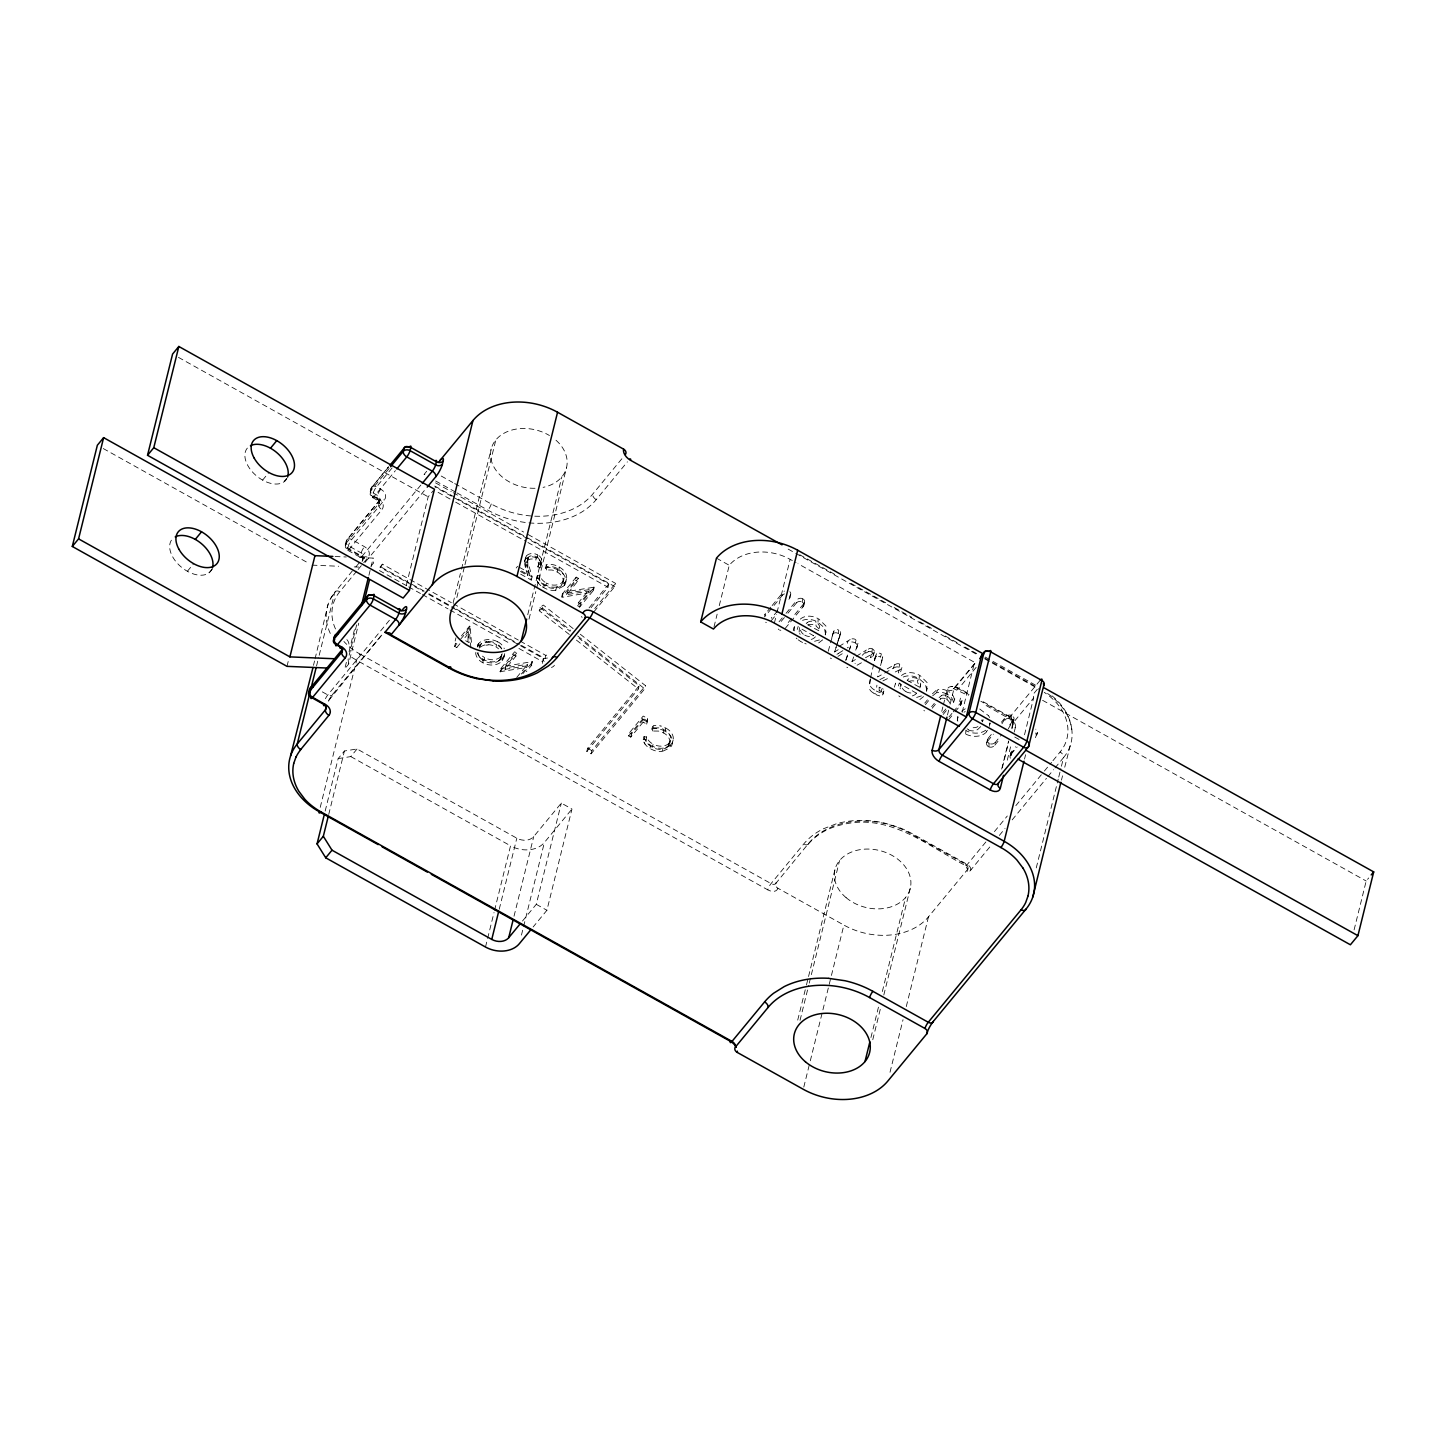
<?xml version="1.0" encoding="UTF-8"?>
<svg xmlns="http://www.w3.org/2000/svg" width="1446" height="1446" viewBox="0 0 1446 1446"><rect width="100%" height="100%" fill="white"/><g stroke="black" fill="none" stroke-linecap="round" stroke-linejoin="round"><path stroke-width="0.75" stroke-dasharray="5 3.75" d="M379.141 502.196L379.141 504.003L378.689 501.382L376.647 499.81M646.724 724.139L647.555 718.463L643.217 716.059L629.426 732.76L628.649 735.96L630.745 737.135L643.127 722.132L643.904 718.933L647.519 720.958L646.724 724.139L643.127 722.132M647.519 720.958L647.555 718.463M818.816 630.745L807.772 624.817M876.656 687.23L876.909 685.205M881.933 659.846L881.717 661.129M882.729 656.647L882.566 657.695M967.97 868.45L967.79 870.004L965.765 865.666C930.483 847.573 895.652 817.894 853.23 822.647C835.173 824.997 820.135 830.564 808.079 844.319M926.814 690.411L925.332 683.958L918.499 678.301A16.376 12.363 13.9 0 0 917.379 677.758L916.511 677.361A15.255 11.514 13.9 0 0 914.143 676.529A14.478 10.935 13.9 0 0 911.341 675.969L911.215 675.969A13.159 9.941 13.9 0 0 909.679 675.842L908.992 675.842A12.996 9.815 13.9 0 0 901.87 677.794M819.539 628.269C820.858 625.124 814.46 619.521 816.159 626.19C820.732 629.697 818.273 629.86 818.743 631.54M919.873 688.007C923.669 678.969 912.788 675.878 919.963 686.868M669.787 742.774L669.805 742.648A11.496 8.676 13.9 0 0 667.944 736.574L667.691 736.213A12.345 9.327 13.9 0 0 665.323 734.026L665.015 733.809A11.514 8.694 13.9 0 0 664.094 733.212L662.756 732.507A12.056 9.092 13.9 0 0 661.599 732.001L660.262 731.513A12.327 9.291 13.9 0 0 658.454 731.08L653.014 731.025L653.285 725.711A12.291 9.272 13.9 0 1 654.839 725.476L655.237 725.458A13.882 10.465 13.9 0 1 660.424 725.928L660.949 726.055M870.203 679.602L869.787 683.813M379.756 499.973L378.96 503.172M825.594 634.378L824.292 627.618L817.37 621.834A16.376 12.363 13.9 0 0 816.249 621.274L815.49 620.949A15.255 11.514 13.9 0 0 813.014 620.063A14.478 10.935 13.9 0 0 810.212 619.503L810.085 619.484A12.996 9.815 13.9 0 0 800.741 621.328M882.53 657.858L881.373 662.611M920.632 684.898L919.891 686.814M845.874 659.738L850.664 645.766L847.266 647.898M881.717 661.184L881.409 662.449M870.546 677.65L875.987 654.695M989.462 723.018L989.552 724.771L990.13 723.072M313.493 665.341L314.541 660.985M315.065 658.816L328.061 604.428M286.995 666.353L288.585 659.9M379.882 499.81L347.004 539.611L345.865 543.551A5.007 3.778 13.9 0 0 347.618 548.956L360.397 556.095A5.007 1.121 -60.8 0 0 362.115 556.24A5.007 3.091 39.5 0 1 365.585 561.807A10.014 2.241 -60.8 0 1 365.151 562.331M316.529 666.064L318.662 657.424M319.204 655.255L334.731 592.517L353.692 569.254M388.486 467.022L371.477 487.627L370.7 490.827A5.007 3.778 13.9 0 0 372.453 496.231L376.701 498.617A5.007 1.121 -60.8 0 0 378.418 498.762A10.014 7.555 13.9 0 1 381.925 509.607L349.336 549.119A5.007 1.121 -60.8 0 1 347.618 548.956L348.414 545.775A5.007 1.121 -60.8 0 1 351.703 539.539L384.293 500.045A10.014 7.555 13.9 0 0 380.786 489.2L376.538 486.832A5.007 3.091 39.5 0 0 371.477 487.627L370.086 494.351L372.381 497.424M362.151 561.518L362.946 558.337A5.007 3.778 13.9 0 0 361.193 552.914L348.414 545.775A5.007 3.778 13.9 0 1 346.66 540.352L379.25 500.84A5.007 3.091 39.5 0 1 384.293 500.045M346.371 662.304L344.781 668.775L348.613 664.13L358.735 623.208M349.046 651.55L354.903 627.853M356.656 624.853L348.125 659.322L348.613 664.13M368.911 575.327L373.176 558.102L357.487 557.451M320.235 807.356L356.638 660.244A5.007 1.121 -60.8 0 1 359.946 654.026A57.569 43.452 13.9 0 1 343.931 641.5M406.706 585.793L379.141 570.411L382.431 564.175L408.025 578.472M325.169 811.079L338.165 758.608L344.419 750.998L357.054 748.974L516.818 838.192A12.508 9.453 13.9 0 0 533.737 836.547L561.319 803.108L571.965 809.055L546.913 910.275L533.122 926.994M328.73 814.423L344.419 750.998M406.344 585.124L428.179 496.828L433.204 490.736M461.509 569.182L491.17 449.11M456.828 597.56L464.401 566.904M464.943 564.717L495.833 439.946M455.147 641.012L455.942 637.831M454.659 646.38L455.454 643.181L457.551 644.356L456.773 647.555L454.659 646.38L456.791 643.813M467.944 641.409L468.143 631.54L463.353 637.343M460.623 639.15C473.041 625.305 469.1 618.888 471.486 642.62M470.89 647.862L469.245 629.48L470.022 626.281M477.397 647.013L478.572 643.38M479.602 648.079L480.596 644.645A10.827 8.17 13.9 0 1 481.193 644.03L481.373 643.868A11.044 8.333 13.9 0 1 486.724 641.608M483 662.81L482.837 659.087M499.864 659.918A11.749 8.875 13.9 0 1 484.428 661.057L484.464 657.496A12.508 9.453 13.9 0 1 481.952 655.653L481.753 655.472A11.261 8.495 13.9 0 1 480.903 654.55L480.795 654.423M498.545 648.856L498.49 648.802A11.243 8.495 13.9 0 0 497.171 647.7L496.882 647.483A10.574 7.989 13.9 0 0 496.014 646.922L496.791 643.741A10.574 7.989 13.9 0 1 497.659 644.301L497.966 644.518A11.243 8.495 13.9 0 1 499.268 645.621L499.521 645.856A12.327 9.309 13.9 0 1 501.635 648.856M501.78 648.893A14.062 10.61 13.9 0 0 498.924 646.199L498.743 646.055A12.942 9.761 13.9 0 0 497.605 645.314L497.334 641.554M499.882 659.647L500.949 656.123A10.917 8.242 13.9 0 0 501.979 654.279M524.591 561.518L525.386 558.337M501.364 656.918L502.16 653.737M524.518 562.386A8.622 6.507 13.9 0 1 525.386 559.638L526.724 555.77M475.626 652.58A14.46 10.917 13.9 0 0 485.946 664.112A14.46 10.917 13.9 0 0 501.889 661.147L503.081 657.243A13.665 10.321 13.9 0 0 503.678 656.394L503.804 656.159A14.659 11.062 13.9 0 0 504.564 654.405L504.582 654.315M520.415 571.513L527.7 575.58L525.513 567.844L525.332 560.198M526.868 562.349L527.826 558.499M500.822 668.522L527.573 664.292L526.778 667.474L500.027 671.703L500.822 668.522L514.613 651.803L516.71 652.977L515.915 656.159L505.07 669.317L531.839 665.052L526.326 671.739M527.537 560.741L528.603 557.18M504.744 653.628L503.768 657.587M500.497 671.974L501.292 668.793M520.687 574.17L531.297 580.099L527.917 568.097L527.79 561.337M527.7 575.58L528.477 572.381L526.308 564.645M505.07 669.317L505.847 666.136L516.71 652.977M535.87 560.108L536.249 556.692A5.784 4.374 13.9 0 0 528.513 557.126M531.297 580.099L532.092 576.9L528.712 564.916M536.846 556.728A6.652 5.025 13.9 0 1 538.816 563.434L537.84 566.85L540.117 567.79A9.182 6.941 13.9 0 0 537.316 558.21L537.587 554.939M500.027 671.703L513.818 654.984L514.613 651.803M538.545 565.404L539.34 562.205M540.804 585.648A14.84 11.207 13.9 0 1 539.991 584.907L539.846 584.762A13.882 10.465 13.9 0 1 536.647 579.051L537.334 575.327L540.262 576.358A12.526 9.453 13.9 0 0 540.605 577.243L541.545 578.906A11.803 8.911 13.9 0 0 543.081 580.696L544.003 581.473A11.676 8.821 13.9 0 0 545.088 582.25L545.829 582.702M527.736 614.731L561.861 476.819M539.991 567.935L540.949 564.518A9.182 6.941 13.9 0 0 538.111 555.011M541.165 565.458L541.943 562.259M529.019 619.141L535.797 591.649M536.846 587.383L566.525 467.654M545.124 585.919L544.365 585.467A11.676 8.821 13.9 0 1 543.208 584.654L542.304 583.877A11.803 8.911 13.9 0 1 540.75 582.105L539.828 580.442A12.526 9.453 13.9 0 1 539.485 579.557L540.009 575.436M546.353 569.977L547.058 566.796L552.589 566.814A12.327 9.291 13.9 0 1 554.396 567.266L555.734 567.736A12.056 9.092 13.9 0 1 556.818 568.224L558.228 568.965A11.514 8.694 13.9 0 1 559.06 569.489L559.385 569.724A12.345 9.327 13.9 0 1 561.825 571.965L562.042 572.236A11.496 8.676 13.9 0 1 563.994 578.4L563.922 578.527A11.207 8.459 13.9 0 1 562.639 581.31L561.807 584.582A11.116 8.387 13.9 0 0 562.295 583.877L562.404 583.678A11.207 8.459 13.9 0 0 563.145 581.726L563.163 581.581A11.496 8.676 13.9 0 0 561.283 575.508L561.084 575.219A12.345 9.327 13.9 0 0 558.662 572.959L558.355 572.743A11.514 8.694 13.9 0 0 557.433 572.146L556.095 571.441A12.056 9.092 13.9 0 0 554.939 570.935L553.601 570.447A12.327 9.291 13.9 0 0 551.794 570.013L546.389 569.959L545.269 567.953L546.624 564.645A12.291 9.272 13.9 0 1 548.179 564.428L548.594 564.392A13.882 10.465 13.9 0 1 553.764 564.862L554.288 564.988A13.357 10.086 13.9 0 1 555.644 565.404L557.505 566.145A15.201 11.478 13.9 0 1 558.536 566.651L559.801 567.356A14.514 10.953 13.9 0 1 565.097 582.485M543.841 587.727L544.13 584.256A14.496 10.953 13.9 0 1 543.371 583.786L542.756 583.353A14.84 11.207 13.9 0 1 540.768 581.726L540.497 581.437A13.882 10.465 13.9 0 1 539.213 579.918L538.96 579.539A13.412 10.122 13.9 0 1 538.129 578.075L538.002 577.749A13.737 10.357 13.9 0 1 537.406 575.833L537.334 575.327M569.326 634.487L539.231 610.754L540.027 607.573L543.298 605.043L573.249 628.667M539.231 610.754L542.521 608.224L543.298 605.043M531.405 664.817L532.182 661.617L531.839 665.052M557.09 571.947L557.867 568.766M564.32 585.666A14.514 10.953 13.9 0 0 559.042 570.519L559.15 566.977M563.705 586.01L555.734 590.221L556.71 587.004L564.5 582.81M542.666 663.371A6.254 4.718 13.9 0 1 542.539 661.653L543.335 658.472L425.214 592.499M563.018 582.196L563.813 579.015M521.428 645.422L545.052 658.617L545.829 655.418A6.254 4.718 13.9 0 1 549.588 654.893M562.422 593.854L561.644 597.035L575.436 580.316L576.213 577.135L578.328 578.31L577.532 581.491L566.669 594.649L593.456 590.384L579.665 607.103L577.55 605.928L578.346 602.729L589.173 589.606L562.422 593.854L576.213 577.135M562.91 594.107L562.114 597.306L588.395 592.806L589.173 589.606M565.693 582.015L566.489 578.816M566.669 594.649L567.465 591.468L578.328 578.31M485.495 947.022L487.085 940.551M487.627 938.4L494.026 912.553M494.55 910.402L510.546 845.802A25.034 18.888 13.9 0 0 544.383 842.494L571.965 809.055M499.231 909.263L516.818 838.192M579.665 607.103L580.442 603.904L594.234 587.203L567.465 591.468M593.005 590.131L593.8 586.949M593.456 590.384L594.234 587.203M514.017 916.222L533.737 836.547M521.464 935.092L523.054 928.639M523.597 926.488L544.383 842.494M591.089 607.682L607.971 587.221L608.766 584.021L434.975 486.977M593.926 611.785L614.749 586.552L615.526 583.371L525.549 533.104M522.476 921.048L536.267 904.328L561.319 803.108M580.298 634.234L645.494 685.657L644.699 688.838L591.089 753.818L586.823 751.45L587.618 748.251L639.168 685.765L578.978 638.282M591.089 753.818L591.866 750.637L645.494 685.657M586.823 751.45L638.373 688.965L639.168 685.765M630.745 737.135L631.54 733.935L643.904 718.933M628.649 735.96L642.44 719.24L643.217 716.059M644.103 736.936A13.882 10.465 13.9 0 0 647.157 742.503L647.428 742.774A14.84 11.207 13.9 0 0 649.399 744.419L650.031 744.853A14.496 10.953 13.9 0 0 650.7 745.25L649.905 748.45A14.496 10.953 13.9 0 1 649.254 748.034L648.712 747.672A14.84 11.207 13.9 0 1 646.633 745.973L646.362 745.684A13.882 10.465 13.9 0 1 643.307 740.117L643.976 736.394L646.922 737.424A12.526 9.453 13.9 0 0 647.266 738.31L648.206 739.972A11.803 8.911 13.9 0 0 649.742 741.744L650.646 742.539A11.676 8.821 13.9 0 0 651.748 743.298L652.562 743.804M651.694 746.949L651.025 746.534A11.676 8.821 13.9 0 1 649.869 745.72L648.947 744.943A11.803 8.911 13.9 0 1 647.41 743.154L646.47 741.509A12.526 9.453 13.9 0 1 646.145 740.623L646.651 736.43M652.923 731.043L651.911 729.019L652.706 725.82M663.732 733.014L663.624 729.362A12.056 9.092 13.9 0 0 662.395 728.802L661.129 728.35A12.327 9.291 13.9 0 0 659.249 727.88L653.719 727.862M670.98 746.732A14.514 10.953 13.9 0 0 665.702 731.586L665.196 727.718A15.201 11.478 13.9 0 0 664.166 727.211L662.304 726.47A13.357 10.086 13.9 0 0 660.949 726.055M650.79 748.938L651.062 749.1A13.972 10.538 13.9 0 0 651.55 749.335L653.827 750.329A12.508 9.435 13.9 0 0 654.785 750.655L655.634 750.89A13.303 10.032 13.9 0 0 656.484 751.089L656.665 751.143A12.707 9.598 13.9 0 0 658.364 751.378L659.033 751.432A12.418 9.363 13.9 0 0 660.424 751.468L660.985 751.432A12.038 9.092 13.9 0 0 662.105 751.324C662.196 746.696 669.317 747.745 671.522 743.425M668.034 746.172L669.245 742.467A11.116 8.387 13.9 0 0 669.733 741.762L669.841 741.563A11.207 8.459 13.9 0 0 670.583 739.593L670.601 739.448A11.496 8.676 13.9 0 0 668.739 733.375L668.486 733.014A12.345 9.327 13.9 0 0 666.118 730.845L665.72 730.555A11.514 8.694 13.9 0 0 664.871 730.031L664.527 729.832M669.679 743.262L670.456 740.081M662.72 751.233L669.155 748.305L671.251 743.768M672.354 743.081L673.149 739.882M713.999 626.931L717.144 614.17M719.258 605.675L729.254 565.296A45.061 33.999 13.9 0 1 790.149 559.349L796.023 562.621M770.79 607.175L765.368 613.737L764.572 616.936L772.706 607.067M774.369 623.118L776.484 614.604M777.008 612.489L790.149 559.349M774.062 605.422L782.196 595.571L783.37 591.956A4.41 3.326 13.9 0 1 784.437 591.071M789.751 597.903L790.546 594.704M787.962 613.194L796.095 603.325L797.27 599.71A4.41 3.326 13.9 0 1 802.548 598.59M793.239 630.709L794.469 626.678L793.547 630.058M802.259 602.422L802.512 598.915M798.174 626.389L797.216 629.498M790.601 621.87L802.801 607.085L803.958 603.398M803.651 605.657L804.446 602.476M799.421 627.564L799.15 632.119M818.002 622.178L818.165 618.653A16.376 12.363 13.9 0 0 817.044 618.093L816.159 617.713A15.255 11.514 13.9 0 0 813.809 616.882A14.478 10.935 13.9 0 0 811.007 616.303L810.754 616.285A13.159 9.941 13.9 0 0 809.344 616.177L808.657 616.177A12.996 9.815 13.9 0 0 799.674 619.738L799.421 619.954M825.449 634.957L825.955 626.082L818.798 618.996M833.655 631.306L832.39 635.915M833.33 633.71L834.125 630.528M838.427 633.601L838.788 630.167A3.543 2.675 13.9 0 0 834.975 629.878M838.228 649.688L834.649 651.947L837.361 642.964M834.649 651.947L840.596 633.131A3.47 2.621 13.9 0 0 840.469 631.667M850.212 639.53C847.356 640.253 846 645.639 849.417 642.711M849.868 648.965L850.664 645.766M856.773 644.392A4.211 3.181 13.9 0 0 855.309 643.018L856.086 639.837A4.211 3.181 13.9 0 1 857.568 641.193M855.417 659.539L852.037 661.653L852.833 658.472M857.966 643.271L856.339 649.182L856.683 648.133M862.196 655.327L869.173 648.549A3.29 2.494 13.9 0 1 872.209 648.748M870.402 657.731L871.197 654.55L873.239 653.321M873.402 654.026A3.507 2.639 13.9 0 0 871.974 652.363L872.209 648.838M873.113 655.924L873.908 652.742M873.511 655.056L874.306 651.875M875.21 656.954L874.432 660.153L874.957 658.508M870.365 678.825L868.992 687.013M880.56 657.117L881.337 653.935M879.692 695.888A3.597 2.711 13.9 0 1 878.825 695.598C874.794 695.273 875.101 692.074 874.252 689.869M879.168 687.139L879.168 690.772A4.663 3.525 13.9 0 0 879.674 690.989L881.156 688.043A4.23 3.199 13.9 0 1 881.735 688.296L881.572 691.821A3.109 2.35 13.9 0 1 882.44 692.417M834.938 869.697L805.802 987.6M805.259 989.769L797.415 1021.31M800.036 1020.334L808.712 985.304M809.254 983.117L839.584 860.533M882.638 695.002L883.416 691.821M883.072 694.152L883.868 690.953M884.681 673.041L893.465 668.124L894.459 664.835M894.369 687.175L895.58 683.163L895.291 686.832M900.768 669.155C898.436 669.588 897.153 674.776 899.972 672.336M900.641 671.775L901.924 667.546M899.285 682.874L898.382 685.982M803.795 1087.085L809.76 1062.991M810.302 1060.804L830.89 977.623M831.432 975.435L843.886 925.079A62.576 47.23 13.9 0 0 928.477 916.836L967.356 869.733A10.014 2.241 -60.8 0 0 970.79 870.022L990.763 845.802M919.132 678.644L919.421 675.192A16.376 12.363 13.9 0 0 918.156 674.559L917.415 674.234A15.255 11.514 13.9 0 0 914.938 673.348A14.478 10.935 13.9 0 0 912.137 672.788L911.884 672.77A13.159 9.941 13.9 0 0 910.474 672.661L909.895 672.643A12.996 9.815 13.9 0 0 901.021 675.987M912.354 695.888A9.327 7.031 13.9 0 0 914.722 694.839L915.191 694.514A10.032 7.573 13.9 0 0 916.041 693.791L917.36 690.013M926.579 691.423L927.085 682.548L920.108 675.571M936.05 693.194L937.93 689.615A10.032 7.573 13.9 0 1 946.931 690.718L949.028 691.766M941.78 711.324L942.846 706.986M943.388 704.835L947.13 689.688A10.014 6.182 39.5 0 1 957.216 688.061A5.007 1.121 -60.8 0 0 958.951 688.224L968.784 693.7M953.51 702.648L954.776 698.87L953.51 702.648L953.185 701.165A12.309 9.291 13.9 0 0 948.287 694.911L947.238 694.351L948.034 691.152M946.985 699.719L947.003 696.086M943.135 714.469L946.931 709.878L947.708 706.678M947.473 714.993L949.624 706.335M950.149 704.166L953.908 689.019L973.971 664.708A5.007 3.091 39.5 0 1 975.996 663.136L797.975 563.723M870.944 1037.505L878.535 1006.868M882.331 991.54L905.612 897.406M872.769 1039.728L881.138 1005.801M883.813 995.011L910.275 888.242M955.047 711.902L960.216 705.63L961.319 702.033A4.103 3.091 13.9 0 0 960.759 697.912M961.012 704.31L961.807 701.111M957.234 720.289L958.029 717.108A16.268 12.291 13.9 0 0 956.746 721.12M962.186 712.3L973.971 664.708M965.91 730.103L965.693 733.61M890.013 1072.263L903.027 1019.719M906.28 1006.579L928.477 916.836M982.467 721.879L982.864 720.289M989.317 726.398L990.094 723.217M986.732 742.684L987.528 739.502M987.98 746.407A4.808 3.633 13.9 0 1 987.383 741.599L988.449 737.93L992.751 732.724M988.901 746.57L989.154 743.081M988.757 746.877A4.7 3.543 13.9 0 0 994.306 745.594L995.589 741.997L1001.608 734.695M1001.988 723.759L1006.018 716.674A4.79 3.615 13.9 0 1 1011.802 715.39M1011.477 719.258L1011.748 715.77M1008.223 728.929L1013.14 720.686A4.844 3.651 13.9 0 0 1012.616 715.842M1012.959 722.747L1013.736 719.566M1001.662 769.109L1008.621 740.985M1011.838 728.007L1012.905 722.187L1013.013 723.452L1010.483 719.403L982.973 703.714M1002.313 767.772L1008.73 741.798M1011.947 728.82L1013.556 722.331L1033.601 698.02A5.007 3.091 39.5 0 0 1032.751 694.821L1037.776 688.748M1007.266 760.198L1011.025 745.052M1014.224 732.074L1015.309 727.754A5.007 3.778 13.9 0 1 1013.556 722.331A5.007 3.091 39.5 0 0 1010.067 716.764L980.587 700.298M1010.194 755.842L1010.989 752.643M1010.844 754.613L1015.508 746.714M1024.509 734.803L1033.601 698.02M1024.527 759.078L1025.594 754.758M1035.734 732.941C1036.692 738.924 1038.824 729.959 1035.77 729.182M1036.258 867.907L1058.201 779.213M1058.743 777.044L1060.876 768.404M1061.418 766.235L1063.569 757.577A62.576 47.23 13.9 0 0 1045.548 692.182M1354.089 929.905L1366.181 881.012L1368.693 877.975M453.14 602.819L460.424 573.502M1061.454 780.117L1062.539 775.815M1064.744 767.193L1070.239 745.666M363.759 562.657L367.989 557.523A10.014 7.555 13.9 0 0 364.482 546.678L351.703 539.539A5.007 3.091 39.5 0 0 346.66 540.352L345.251 547.076L347.564 550.149M362.657 560.65L363.434 557.469L360.741 560.705M880.018 667.618L877.632 676.945L882.91 674.017M880.56 665.576L882.15 659.43M831.902 637.469L833.041 633.24M828.251 651.26L829.968 644.898M830.546 642.783L832.86 634.505M794.035 627.528L794.324 630.854M826.244 631.757L825.142 634.324M927.374 688.242L926.434 690.519M857.044 646.94L856.737 647.989M982.665 721.12L982.738 720.885A7.899 5.965 13.9 0 0 982.973 719.367M839.548 637.216L839.15 638.391M840.343 634.035L840.018 634.993M837.993 641.048L839.927 635.246M857.171 645.874L855.707 650.158M852.037 661.653L854.911 653.339M845.747 660.714L847.808 654.839M1037.216 732.76L1035.535 737.406L1036.42 735.942M371.026 488.405L388.414 466.841M328.983 700.153L383.533 632.968M537.84 566.85L537.984 566.597A6.652 5.025 13.9 0 0 536.05 559.927M330.809 598.228L335.364 591.486M789.896 595.86L790.058 595.625A4.374 3.308 13.9 0 0 789.878 591.703M286.525 478.499L284.284 481.608L287.862 477.451M528.495 557.306L528.35 557.523A6.525 4.934 13.9 0 0 527.627 559.873M980.695 726.615L977.93 729.326A8.206 6.182 13.9 0 1 968.748 730.122M779.051 621.78L784.69 614.93M924.771 703.118L927.428 699.864M526.507 556.005L526.217 556.403A8.622 6.507 13.9 0 0 525.296 559.204M527.682 560.542L527.826 560.379A5.784 4.374 13.9 0 1 535.273 559.855L535.598 559.945M987.455 730.284L986.461 731.513M802.837 607.031L803.163 606.579A4.374 3.308 13.9 0 0 802.566 602.223M788.901 599.313L789.263 598.825A4.374 3.308 13.9 0 0 789.878 596.312M803.596 603.886L792.751 617.026M960.252 705.594L960.542 705.214A4.103 3.091 13.9 0 0 959.963 701.111M564.771 582.485L564.067 585.558M765.368 613.737L765.115 614.062A4.465 3.362 13.9 0 0 764.572 614.948M1012.796 721.138L1007.754 727.266M1011.893 751.089L1011.64 751.432A4.754 3.579 13.9 0 0 1012.182 756.258M987.618 741.165L993.384 734.17M668.323 745.829L668.468 745.648A11.116 8.387 13.9 0 0 668.956 744.943L669.064 744.744A11.207 8.459 13.9 0 0 669.787 742.774M500.063 659.43L500.153 659.304A10.917 8.242 13.9 0 0 501.184 657.478L501.202 657.406A11.297 8.531 13.9 0 0 501.527 654.315M502.105 660.659L502.286 660.442A13.665 10.321 13.9 0 0 502.883 659.575L503.009 659.34A14.822 11.188 13.9 0 0 504.076 654.351M480.379 644.88L480.18 645.133A10.99 8.296 13.9 0 0 479.71 645.838L479.674 645.91A11.261 8.495 13.9 0 0 479.096 647.103M187.384 571.278L193.656 563.687M262.612 480.108L268.884 472.499M389.119 468.486L370.7 490.827A5.007 3.091 39.5 0 0 374.171 496.394L378.418 498.762M392.119 467.926L376.538 486.832A5.007 1.121 -60.8 0 0 373.231 493.05L372.453 496.231A5.007 1.121 -60.8 0 0 374.171 496.394L395.427 470.619M426.697 471.269L424.04 474.505L426.498 474.053M420.858 485.043L362.115 556.24L349.336 549.119A5.007 3.091 39.5 0 1 345.865 543.551L378.454 504.039L379.25 500.84A5.007 3.778 13.9 0 0 377.496 495.436L373.231 493.05A5.007 3.778 13.9 0 1 371.477 487.627M355.879 566.868L360.126 561.753M335.508 628.956A57.569 43.452 13.9 0 1 339.774 591.703L356.71 571.188M358.12 569.489L362.35 564.356M365.585 561.807L424.329 490.61M371.098 566.001L373.664 562.91L373.176 558.102M382.431 564.175L379.918 567.212L423.244 591.396M389.408 620.262L327.79 694.93A5.007 1.121 -60.8 0 0 325.097 699.466M328.369 701.202A10.014 2.241 -60.8 0 1 332.851 694.116L382.991 633.33M338.165 758.608L350.782 756.583L357.054 748.974M516.168 568.007L517.578 566.29M461.419 635.969L469.607 626.046M456.773 647.555L459.955 643.687M464.961 637.632L467.347 634.722M454.677 483.542L491.242 503.967A75.084 56.665 13.9 0 0 592.752 494.062L622.503 457.984M456.954 492.887L487.935 510.185A80.09 60.443 13.9 0 0 596.222 499.629L627.401 461.834M516.728 677.415L527.573 664.292M521.355 674.035L526.778 667.474M577.55 605.928L588.395 592.806M522.982 673.565L532.634 661.87M589.064 607.898L608.766 584.021M594.722 608.585L615.526 583.371M772.146 605.531L782.991 592.39M777.496 610.917L771.73 617.858M771.278 620.677L776.701 614.098M786.046 613.285L796.891 600.144M781.183 621.4L786.606 614.839M791.396 618.671L785.901 625.341M785.178 628.432L789.245 623.515M970.79 870.022A5.007 3.091 39.5 0 0 967.32 864.455L911.938 833.529A80.181 60.515 13.9 0 0 898.002 827.076L884.157 822.955A80.09 60.461 13.9 0 0 836.403 823.75L823.208 828.865A80.054 60.425 13.9 0 0 803.633 844.084L771.061 883.596A5.007 1.121 -60.8 0 0 767.754 889.832L356.638 660.244A62.576 47.23 13.9 0 1 349.046 655.381M775.472 883.831L808.694 843.289A75.084 56.665 13.9 0 1 910.221 833.384A5.007 1.121 -60.8 0 0 911.938 833.529M925.404 704.582L929.145 700.027M931.64 706.642L934.333 703.389M932.2 708.215L936.231 703.316M976.14 667.383L958.951 688.224A5.007 3.091 39.5 0 0 953.908 689.019A5.007 3.778 13.9 0 1 947.13 689.688M942.665 712.806L946.461 708.215M951.956 713.42L949.046 716.909M953.257 711.848L961.012 702.449M948.594 719.728L953.764 713.474M1001.337 722.295L1005.639 717.089M1040.162 680.307L1010.067 716.764A5.007 1.121 -60.8 0 1 1008.35 716.62L980.822 701.238M994.812 745.178L999.62 739.34M1011.097 754.288L1017.116 746.986M985.865 841.97L967.32 864.455A5.007 1.121 -60.8 0 1 965.603 864.31L910.221 833.384M994.432 831.595L1007.284 816.014M1015.851 805.639L1042.964 772.779M1044.392 771.043L1051.531 762.385M1052.959 760.668L1060.099 752.01A57.569 43.452 13.9 0 0 1044.211 692.309M999.331 835.427L1005.042 828.504M1012.182 819.864L1046.434 778.346M1047.862 776.61L1053.574 769.688M1055.002 767.953L1063.569 757.577A5.007 3.091 39.5 0 0 1060.099 752.01M974.658 663.606L953.312 688.911L954.613 688.314L953.221 688.459L968.368 695.544M932.435 693.809L936.339 690.248M209.074 572.779L212.634 568.621M1004.862 720.271L1005.241 719.855A4.79 3.615 13.9 0 1 1011.007 718.59A9.887 6.091 39.5 0 1 1012.399 719.855M822.666 639.855L817.984 643.434M782.196 595.571L782.593 595.137A4.41 3.326 13.9 0 1 784.473 593.908M923.542 696.592L919.873 699.521M815.399 636.782L814.948 637.27A10.032 7.573 13.9 0 1 814.062 638.029L813.7 638.301A9.327 7.031 13.9 0 1 811.098 639.439A7.411 5.585 13.9 0 1 809.778 639.674M916.529 693.249L900.569 684.012M932.67 695.815L935.544 693.429M939.105 697.659L940.424 696.466A9.616 7.248 13.9 0 1 941.292 695.869L941.418 695.797M806.181 623.624L806.253 623.551A12.273 9.254 13.9 0 1 807.049 622.865L807.193 622.756M961.572 711.269L965.259 708.757M480.524 647.103L480.596 647.049A11.044 8.333 13.9 0 1 485.928 644.789M872.336 656.592L870.6 657.623M838.445 653.393L836.945 654.315M838.59 653.303L845.567 648.947M839.005 646.507L847.934 640.867M921.391 695.888L914.703 698.093M837.975 656.376L844.771 652.146M856.213 656.357L866.371 650.031M865.594 653.212L868.377 651.73M940.515 699.051L940.641 698.996A9.616 7.248 13.9 0 0 939.882 699.466M893.465 668.124L895.598 667.166A3.977 3 13.9 0 1 899.032 667.239M865.485 657.749L871.251 654.514M857.08 665.214L866.606 659.864M887.229 668.865L894.261 664.943M894.514 664.799L896.375 663.967A3.977 3 13.9 0 1 899.828 664.057M855.237 663.497L855.02 663.624M819.376 639.945L813.393 641.626M963.994 712.173L965.259 711.595M879.891 679.602L887.555 675.788M895.237 671.974L899.069 670.058M882.928 680.885L888.694 678.029M545.269 567.953L545.829 567.826A12.291 9.272 13.9 0 1 547.401 567.609L547.799 567.573A13.882 10.465 13.9 0 1 552.968 568.061L553.493 568.17A13.357 10.086 13.9 0 1 554.866 568.585L556.728 569.326A15.201 11.478 13.9 0 1 557.758 569.832L558.373 570.158M651.911 729.019L652.489 728.892A12.291 9.272 13.9 0 1 654.062 728.676L654.46 728.639A13.882 10.465 13.9 0 1 659.629 729.109L660.153 729.236A13.357 10.086 13.9 0 1 661.527 729.652L663.389 730.393A15.201 11.478 13.9 0 1 664.419 730.899L665.015 731.224M556.71 587.004L556.33 587.058A12.038 9.092 13.9 0 1 555.3 587.166L554.559 587.203A12.418 9.363 13.9 0 1 553.258 587.184L552.499 587.13A12.707 9.598 13.9 0 1 550.799 586.877L550.709 586.859A13.303 10.032 13.9 0 1 549.769 586.642L548.92 586.407A12.508 9.435 13.9 0 1 548.052 586.118L545.684 585.088A13.972 10.538 13.9 0 1 545.196 584.853L544.817 584.636M663.371 748.07L662.991 748.124A12.038 9.092 13.9 0 1 661.961 748.233L661.4 748.269A12.418 9.363 13.9 0 1 659.918 748.251L659.159 748.197A12.707 9.598 13.9 0 1 657.46 747.944L657.279 747.907A13.303 10.032 13.9 0 1 656.43 747.709L655.671 747.492A12.508 9.435 13.9 0 1 654.713 747.184L652.345 746.154A13.972 10.538 13.9 0 1 651.857 745.901L651.387 745.648M547.058 566.796L546.046 564.771M505.847 666.136L532.182 661.617M555.734 590.221L555.445 590.257A12.038 9.092 13.9 0 1 554.523 590.366L553.872 590.402A12.418 9.363 13.9 0 1 552.462 590.384L551.812 590.33A12.707 9.598 13.9 0 1 550.022 590.076L549.823 590.04A13.303 10.032 13.9 0 1 548.974 589.823L548.215 589.606M852.001 638.879L852.525 638.825A4.157 3.145 13.9 0 1 855.309 639.403L855.598 639.548M536.538 578.527L539.195 578.563M643.199 739.593L645.856 739.629M488.856 641.5L489.055 641.518A12.508 9.435 13.9 0 1 490.321 641.608L490.827 641.681A12.652 9.544 13.9 0 1 492.49 641.988L492.959 642.114A11.55 8.712 13.9 0 1 494.713 642.711L495.165 642.91A10.863 8.206 13.9 0 1 496.123 643.362L496.303 643.47M488.061 644.699L488.26 644.699A12.508 9.435 13.9 0 1 491.586 645.169L492.182 645.314A11.55 8.712 13.9 0 1 493.936 645.91L494.369 646.091A10.863 8.206 13.9 0 1 495.345 646.561L495.689 646.742M335.111 556.511L346.299 556.981M312.047 565.133L338.707 566.254M354.27 566.904L358.716 567.085M806.181 643.94L804.789 643.452M880.09 691.134L880.361 691.224A4.23 3.199 13.9 0 1 880.957 691.477M880.722 687.898L880.578 687.844A4.663 3.525 13.9 0 1 879.945 687.591L879.548 687.374M546.986 589.191L544.979 588.323A13.972 10.538 13.9 0 1 544.419 588.034L544.13 587.871M979.737 709.028L988.576 715.716M847.663 667.672L846.832 667.239M880.903 653.682L880.795 653.628A3.94 2.982 13.9 0 0 879.258 653.158M880.343 656.99L880.108 656.864A3.94 2.982 13.9 0 0 878.463 656.357M968.802 729.832L967.121 728.838M838.084 633.384L837.885 633.294A3.543 2.675 13.9 0 0 834.197 633.059M899.737 664.202L898.996 667.419M802.566 642.476L800.957 641.626M906.082 691.694L906.769 692.056A7.411 5.585 13.9 0 0 912.95 692.742A9.327 7.031 13.9 0 0 914.306 692.291M872.48 648.965L872.788 649.164A3.507 2.639 13.9 0 1 874.197 650.827M854.984 642.837L854.568 642.62A4.157 3.145 13.9 0 0 851.73 641.97M947.058 694.261L946.299 693.863A10.032 7.573 13.9 0 0 937.08 692.688M876.24 691.007L879.584 692.471A3.597 2.711 13.9 0 0 880.469 692.688M536.9 558.174L536.701 558.066A8.333 6.29 13.9 0 0 525.802 558.861M669.155 743.208A12.074 9.11 13.9 0 1 653.158 744.094L652.345 747.311M985.232 657.08L991.052 660.334M992.986 661.418L1037.595 686.326M799.71 554.74L837.071 575.616M850.844 583.298L886.253 603.072M894.116 607.465L911.83 617.352M919.692 621.744L931.495 628.341M945.268 636.023L957.071 642.62M964.934 647.013L976.737 653.61M984.599 658.002L1037.722 687.663M788.142 549.1L976.99 654.55M984.853 658.942L1039.927 689.706M1042.566 700.298L1366.181 881.012M957.234 688.061L969.037 694.658M716.457 558.156L729.254 565.296M1014.749 737.044L1020.189 740.081M907.112 680.289L919.62 687.284M801.952 629.191L813.52 635.662M441.211 476.023L452.761 482.476M435.662 480.994L455.02 491.803M435.553 482.856L451.206 491.604M453.158 492.688L523.579 532.02M434.776 486.055L456.285 498.075M458.237 499.159L614.749 586.552M438.102 492.345L453.719 501.075M455.671 502.16L525.964 541.419M527.917 542.503L607.971 587.221M178.473 357.379L428.179 496.828M575.436 580.316L577.532 581.491M538.635 563.651L540.732 564.826M519.403 567.32L528.477 572.381M521.464 570.971L532.092 576.9M578.346 602.729L580.442 603.904M372.616 497.605L376.882 499.991M409.995 579.575L451.333 602.657M453.303 603.759L518.264 640.036M520.235 641.138L545.829 655.418M381.654 567.374L426.932 592.661M428.902 593.746L454.478 608.043M456.448 609.146L519.457 644.32M347.799 550.33L360.578 557.469L362.53 559.909M408.676 586.895L420.479 593.493M422.449 594.595L448.043 608.893M450.013 609.977L511.034 644.066M518.915 648.459L542.539 661.653M642.44 719.24L646.76 721.662M513.818 654.984L515.915 656.159M465.648 640.741L469.137 642.693L468.143 631.54M629.426 732.76L631.54 733.935M103.262 448.549L308.106 562.946M587.618 748.251L591.866 750.637M359.946 654.026L771.061 883.596A5.007 3.091 39.5 0 0 776.104 882.783A5.007 3.778 13.9 0 0 777.858 888.206L843.886 925.079M322.313 691.875L327.79 694.93A5.007 3.091 39.5 0 0 332.851 694.116M350.782 756.583L510.546 845.802M536.267 904.328L546.913 910.275M497.984 641.897L498.382 642.132A12.942 9.761 13.9 0 1 499.448 642.801L499.72 643A14.062 10.61 13.9 0 1 504.293 648.73M483.922 660.84L483.579 660.641A12.508 9.453 13.9 0 1 481.156 658.834L481.03 658.707A11.261 8.495 13.9 0 1 478.102 652.652M800.614 641.428L798.228 639.837M874.74 693.809L873.456 693.05M665.811 728.043L666.461 728.423A14.514 10.953 13.9 0 1 671.757 743.551M543.353 587.438L543.244 587.383A14.496 10.953 13.9 0 1 542.593 586.968L542.322 586.787M804.735 635.101L805.639 635.571A7.411 5.585 13.9 0 0 811.839 636.276A9.327 7.031 13.9 0 0 813.357 635.734M947.275 696.231L947.781 696.538A7.049 5.314 13.9 0 1 950.6 701.816M905.847 691.568L905.286 691.224A9.092 6.85 13.9 0 1 902.449 688.368L901.581 686.687M960.469 698.129L959.674 701.31M873.999 689.706L872.661 688.73A8.784 6.634 13.9 0 1 869.715 683.759M873.203 692.887L871.884 691.929A8.784 6.634 13.9 0 1 868.938 686.94M900.099 696.845L898.797 695.888M542.521 608.224L570.7 630.474M577.749 636.023L644.699 688.838M540.027 607.573L570.122 631.306M576.412 640.09L638.373 688.965M797.035 638.861L796.24 638.084M1052.037 695.869C1063.135 704.762 1071.359 717.903 1072.046 732.327M480.072 657.677L479.945 657.532A12.399 9.345 13.9 0 1 479.204 656.484A11.225 8.477 13.9 0 1 478.59 655.345L478.572 655.273M538.418 583.1L538.219 582.81A13.412 10.122 13.9 0 1 537.352 581.256L537.207 580.949M645.874 740.985L645.621 740.605A13.412 10.122 13.9 0 1 644.789 739.141L644.681 738.906M645.079 744.166L644.88 743.859A13.412 10.122 13.9 0 1 643.994 742.322L643.904 742.087M988.666 715.86L989.588 717.541M800.126 634.36L799.656 633.402M800.451 630.203L801.319 631.902A9.092 6.85 13.9 0 0 803.651 634.451M901.256 685.892L900.677 684.103L900.081 688.061M900.099 688.133L900.37 688.82M527.917 568.097L526.995 564.446M525.458 567.663L524.555 563.506M954.306 699.448L953.98 697.984A12.309 9.291 13.9 0 0 949.082 691.712M556.005 440.253A38.789 29.282 13.9 0 1 543.1 487.374M535.02 488.278A38.789 29.282 13.9 0 1 491.315 448.531A38.789 29.282 13.9 0 1 549.462 435.517M286.778 478.753A25.034 15.436 39.5 0 1 257.352 476.584A25.034 15.436 39.5 0 1 247.664 447.754M212.074 568.911A25.034 15.436 39.5 0 1 182.124 567.754A25.034 15.436 39.5 0 1 173.267 538.147M582.087 617.442A6.254 4.718 13.9 0 1 581.581 616.43M544.112 661.527A6.254 4.718 13.9 0 1 543.335 658.472M554.396 665.25A6.254 4.718 13.9 0 1 551.432 667.419M545.052 658.617A6.254 4.718 13.9 0 1 547.474 658.038M965.603 864.31A5.007 3.778 13.9 0 1 967.356 869.733M777.858 888.206A10.014 6.182 39.5 0 1 767.754 889.832M330.284 633.42A62.576 47.23 13.9 0 1 334.731 592.517A5.007 3.091 39.5 0 1 339.774 591.703M362.946 558.337A5.007 3.091 39.5 0 1 367.989 557.523M1008.35 716.62A10.212 6.308 39.5 0 1 1015.472 728.007M951.179 686.507A9.887 6.091 39.5 0 1 952.769 686.543M346.895 639.62A10.014 7.555 13.9 0 1 348.378 647.103M808.694 843.289A5.007 3.091 39.5 0 1 803.651 844.084M596.222 499.629A5.007 3.091 39.5 0 1 592.752 494.062M491.242 503.967A5.007 1.121 -60.8 0 1 487.935 510.185M362.765 560.235A5.007 3.778 13.9 0 0 360.397 556.095L361.193 552.914A5.007 1.121 -60.8 0 1 364.482 546.678M380.786 489.2A5.007 1.121 -60.8 0 0 377.496 495.436L376.701 498.617A5.007 3.778 13.9 0 1 378.454 504.039A5.007 3.091 39.5 0 0 381.925 509.607M868.287 651.586A3.29 2.494 13.9 0 1 871.432 651.947M839.674 634.848A3.47 2.621 13.9 0 1 839.873 636.33M831.45 658.472A4.428 3.344 13.9 0 1 830.347 658.075M876.656 656.538A3.814 2.874 13.9 0 0 875.553 657.225L876.348 654.044A3.814 2.874 13.9 0 1 877.451 653.357M900.424 684.066A4.428 3.344 13.9 0 1 899.52 683.253M1011.838 719.042A4.844 3.651 13.9 0 1 1012.272 723.813M1010.393 758.228A4.754 3.579 13.9 0 1 1010.826 754.758M477.65 646.489A14.532 10.972 13.9 0 1 496.593 644.663M561.699 585.323A12.074 9.11 13.9 0 1 545.702 586.226L546.48 583.063A12.074 9.11 13.9 0 0 562.494 582.142M526.85 563.054A6.525 4.934 13.9 0 1 527.447 560.849M668.359 746.389A12.074 9.11 13.9 0 1 652.363 747.293M986.768 731.694A16.231 12.255 13.9 0 1 965.44 733.935M924.482 710.908A4.356 3.29 13.9 0 1 923.922 710.348M940.406 698.707A5.495 4.139 13.9 0 1 946.28 699.051M947.022 699.701A7.049 5.314 13.9 0 1 949.679 703.099M778.816 629.588A4.465 3.362 13.9 0 1 778.255 629.028M780.84 630.293A4.465 3.362 13.9 0 1 779.557 630.022M796.529 602.928A4.41 3.326 13.9 0 1 801.753 601.789M766.38 622.449A4.465 3.362 13.9 0 1 765.657 622.25M882.458 688.658A3.109 2.35 13.9 0 1 883.235 689.218M988.775 743.226A4.808 3.633 13.9 0 1 988.178 738.418M995.101 742.413A4.7 3.543 13.9 0 1 989.552 743.696M502.684 657.948A14.46 10.917 13.9 0 1 488.748 661.455A14.46 10.917 13.9 0 1 477.053 652.58M477.343 645.422A14.46 10.917 13.9 0 1 497.514 641.699M526.597 555.68A8.333 6.29 13.9 0 1 537.442 554.776M957.812 721.229A16.268 12.291 13.9 0 1 957.975 715.806M985.756 730.194A16.231 12.255 13.9 0 1 966.217 730.754M941.183 695.526A5.495 4.139 13.9 0 1 947.058 695.869M803.343 599.024A4.374 3.308 13.9 0 1 803.904 603.362M771.64 617.822A4.465 3.362 13.9 0 1 771.369 618.147M917.252 678.626A7.592 5.73 13.9 0 0 908.196 679.15L908.251 679.295A12.273 9.254 13.9 0 0 907.383 680.018M500.659 656.737A11.749 8.875 13.9 0 1 485.223 657.876M486.651 641.807A11.261 8.495 13.9 0 1 488.766 641.699M977.948 726.597A8.206 6.182 13.9 0 1 969.525 726.94M807.085 622.666A7.592 5.73 13.9 0 1 816.122 622.142M908.956 681.428A7.592 5.73 13.9 0 1 916.457 681.807M486.001 645.169A11.261 8.495 13.9 0 1 488.115 645.061M981.473 719.963A7.899 5.965 13.9 0 1 981.979 721.174M807.989 624.889A7.592 5.73 13.9 0 1 815.327 625.341M846.109 897.659A38.789 29.282 13.9 0 0 909.823 889.832A38.789 29.282 13.9 0 0 861.87 849.398A38.789 29.282 13.9 0 0 846.109 897.659"/><path stroke-width="1.5" d="M330.303 711.83L330.303 711.342A10.014 7.555 13.9 0 0 325.422 704.509L312.643 697.352A5.007 1.121 -60.8 0 1 310.926 697.207A5.007 3.778 13.9 0 1 309.173 691.784L309.968 688.603L342.557 649.091A5.007 3.778 13.9 0 0 342.883 648.603M330.284 712.119L330.176 712.751A10.104 7.628 13.9 0 1 328.929 715.318L300.37 749.95M319.114 811.911A5.007 1.121 -60.8 0 0 320.885 811.821L732.001 1041.409A5.007 3.091 39.5 0 1 735.472 1046.976A5.007 3.778 13.9 0 0 737.225 1052.399L803.253 1089.272A62.576 47.23 13.9 0 0 887.862 1081.012L926.723 1033.908A10.014 2.241 -60.8 0 1 933.303 1021.454L1026.082 909.01A62.576 47.23 13.9 0 0 1004.175 841.283L593.059 611.712A5.007 1.121 -60.8 0 1 589.769 617.93L557.162 657.442A5.007 3.091 39.5 0 0 552.119 658.255A75.084 56.665 13.9 0 1 450.61 668.142L390.962 634.848L389.914 632.968L384.979 632.318L395.644 619.394A5.007 1.121 -60.8 0 0 398.933 613.176L399.729 609.977A5.007 3.778 13.9 0 0 406.489 609.326L405.693 612.508A10.014 2.241 -60.8 0 1 399.114 624.961A5.007 3.091 39.5 0 0 395.644 619.394L370.068 605.115A5.007 3.091 39.5 0 1 366.597 599.548L367.392 596.367A5.007 3.091 39.5 0 1 371.152 594.993M1028.034 895.833L1028.196 895.092A57.515 43.398 13.9 0 0 1022.937 868.016M293.737 763.452L293.556 764.247A57.424 43.344 13.9 0 0 298.888 791.342L304.871 799.295A57.424 43.344 13.9 0 0 320.253 811.477L320.759 811.766M312.987 667.51L290.574 755.86M1032.751 897.098L1060.894 782.268M293.773 763.289L296.069 756.782M1027.979 896.104L1025.684 902.557A57.515 43.398 13.9 0 1 1021.418 909.353L1021.093 909.769A5.007 3.091 39.5 0 0 1026.082 909.01M326.995 668.034L286.995 666.353L72.3 546.461L97.352 445.241L103.624 437.65L314.957 555.662L332.869 556.421M72.3 546.461L78.572 538.87L103.624 437.65M147.528 455.291L172.58 354.071L178.834 346.48L434.451 489.218L409.399 590.438L403.145 598.048L147.528 455.291L153.782 447.7L178.834 346.48M334.677 658.761L289.905 656.882L314.957 555.662M315.987 668.233L297.261 743.949A62.576 47.23 13.9 0 0 319.168 811.676L378.183 844.627M326.254 706.57L325.458 709.769L297.261 743.949A5.007 3.091 39.5 0 0 300.732 749.516L300.732 749.516M361.446 605.476L368.369 577.478M364.067 601.681L369.399 580.135M530.357 930.338L519.331 943.714A25.034 18.888 13.9 0 1 485.495 947.022L325.73 857.803L317.054 843.886L324.085 815.454M317.054 843.886L323.326 836.276L328.188 816.61M427.203 487.139L435.788 476.728A10.014 2.241 -60.8 0 0 442.386 464.274L443.181 461.075A10.014 2.241 -60.8 0 0 439.747 460.786A5.007 3.091 39.5 0 1 438.771 462.051M390.962 634.848L432.336 584.69L472.969 420.515A62.576 47.23 13.9 0 1 557.56 412.255L623.588 449.146A10.014 6.182 39.5 0 0 630.528 460.28L781.997 544.853M432.336 584.69A62.576 47.23 13.9 0 1 516.927 576.448L557.56 412.255M521.229 640.994L526.651 619.105M323.326 836.276L332.002 850.194L491.767 939.412L498.689 911.414M491.767 939.412A12.508 9.453 13.9 0 0 508.685 937.767L512.95 920.542M988.395 651.423A5.007 3.091 39.5 0 0 983.985 652.562L981.491 655.598L966.488 716.168A5.007 3.091 39.5 0 0 966.434 717.035L958.915 726.163L774.369 623.118A45.061 33.999 13.9 0 0 713.474 629.046L700.695 621.907L716.457 558.156A60.063 45.332 13.9 0 1 797.686 550.239L983.515 654.008L979.755 658.563M700.695 621.907A60.063 45.332 13.9 0 1 781.906 613.99L797.686 550.239M1003.524 775.345L1000.307 788.323A10.014 6.182 39.5 0 1 990.203 789.95L939.087 761.391A10.014 6.182 39.5 0 1 932.146 750.257L940.713 715.643M946.949 717.144L938.906 749.606A5.007 3.091 39.5 0 0 942.376 755.174L993.51 783.714A5.007 3.091 39.5 0 0 998.553 782.901L1018.617 758.59A5.007 3.091 39.5 0 1 1018.291 759.313L1350.401 944.78L1357.921 935.67L1373.7 871.902L1044.193 687.898M864.997 1061.581L869.859 1041.879M1023.985 761.247L1004.175 841.283A5.007 1.121 -60.8 0 1 1000.885 847.519L1001.482 847.844A57.515 43.398 13.9 0 1 1016.936 860.045L1022.9 867.998M1043.343 683.651A5.007 3.091 39.5 0 1 1043.632 685.874L1028.648 746.443L1026.136 749.48A5.007 3.091 39.5 0 1 1025.81 750.203L1018.291 759.313M195.282 539.394L201.536 531.803M270.492 448.224L276.764 440.632M389.914 465.305L404.085 448.133A5.007 3.091 39.5 0 1 409.128 447.32A5.007 1.121 -60.8 0 1 410.845 447.465L436.403 461.744A5.007 3.778 13.9 0 0 443.181 461.075M390.528 466.769L403.289 451.315L404.085 448.133A5.007 3.778 13.9 0 1 410.845 447.465L410.049 450.646A5.007 1.121 -60.8 0 1 406.76 456.882L396.837 468.902M439.747 460.786L472.969 420.515M422.286 483.307L432.318 471.161A5.007 1.121 -60.8 0 0 435.626 464.925L436.403 461.744A5.007 1.121 -60.8 0 0 435.553 460.696M341.726 647.013A10.014 7.555 13.9 0 1 346.642 653.755L346.516 655.146A10.104 7.628 13.9 0 1 345.233 657.84L312.643 697.352A5.007 3.091 39.5 0 1 309.173 691.784L341.78 652.273L342.557 649.091A5.007 3.091 39.5 0 1 342.847 648.441M325.73 857.803L332.002 850.194M552.119 658.255L584.708 618.743A5.007 3.091 39.5 0 1 589.769 617.93L1000.993 847.573M508.685 937.767L519.71 924.392M966.488 716.168L969.001 713.131L983.985 652.562A5.007 3.778 13.9 0 1 990.763 651.893L1041.879 680.451A5.007 3.778 13.9 0 1 1043.632 685.874M828.594 978.309A80.145 60.479 13.9 0 0 784.166 986.624L773.628 993.221A80.145 60.479 13.9 0 0 764.609 1001.897L732.001 1041.409A5.007 1.121 -60.8 0 1 730.284 1041.265L431.288 874.288M735.472 1046.976L768.061 1007.464A75.084 56.665 13.9 0 1 869.588 997.559L924.97 1028.486A5.007 3.778 13.9 0 1 926.723 1033.908M1021.039 909.823L928.26 1022.268A5.007 1.121 -60.8 0 0 924.97 1028.486M1371.188 874.938L1373.7 871.902M492.905 680.921L476.8 678.59M828.865 978.4L844.97 980.731A79.982 60.37 13.9 0 1 872.878 991.323L928.26 1022.268A5.007 3.091 39.5 0 0 933.303 1021.454M781.906 613.99L966.434 717.035M1025.81 750.203L1357.921 935.67M516.927 576.448L582.955 613.321A10.014 6.182 39.5 0 1 593.059 611.712M153.782 447.7L409.399 590.438M384.979 632.318L448.893 667.998A79.982 60.37 13.9 0 0 476.782 678.608M335.761 644.482L340.027 646.868A5.007 1.121 -60.8 0 0 341.744 647.013L337.478 644.627A5.007 1.121 -60.8 0 1 335.761 644.482A5.007 3.778 13.9 0 1 334.008 639.06L334.803 635.879L367.392 596.367A5.007 3.778 13.9 0 1 374.153 595.716L399.729 609.977A5.007 1.121 -60.8 0 0 398.373 609.417M78.572 538.87L289.905 656.882M310.926 697.207L323.705 704.347A5.007 1.121 -60.8 0 0 325.422 704.491M382.106 846.832L427.347 872.101M250.429 445.711A25.034 15.436 39.5 0 1 276.475 452.327A25.034 15.436 39.5 0 1 287.7 476.638M175.201 536.882A25.034 15.436 39.5 0 1 201.247 543.497A25.034 15.436 39.5 0 1 212.472 567.808M869.588 997.559A5.007 1.121 -60.8 0 1 872.878 991.341M557.162 657.442A80.145 60.479 13.9 0 1 548.142 666.118L537.623 672.661A80.072 60.425 13.9 0 1 493.213 680.939M448.893 667.998A5.007 1.121 -60.8 0 1 450.61 668.142M345.251 657.84A5.007 3.091 39.5 0 1 341.78 652.273A5.007 3.778 13.9 0 0 340.027 646.868M328.929 715.336A5.007 3.091 39.5 0 1 325.458 709.769A5.007 3.778 13.9 0 0 323.705 704.347M764.591 1001.897A5.007 3.091 39.5 0 1 768.061 1007.464M296.123 756.854A57.424 43.344 13.9 0 1 300.406 750.076M730.284 1041.265A10.014 6.182 39.5 0 1 736.321 1047.302M737.37 1051.152A10.014 6.182 39.5 0 1 737.225 1052.399M405.693 612.508A5.007 3.778 13.9 0 1 398.933 613.176L373.375 598.897A5.007 3.778 13.9 0 0 366.597 599.548L334.008 639.06A5.007 3.091 39.5 0 0 337.478 644.627L370.068 605.115A5.007 1.121 -60.8 0 0 373.375 598.897L374.153 595.716A5.007 1.121 -60.8 0 0 372.978 594.957M582.955 613.321A5.007 3.778 13.9 0 1 584.708 618.743M406.489 609.326A10.014 2.241 -60.8 0 0 403.054 609.019A5.007 3.091 39.5 0 1 399.927 610.555M442.386 464.274A5.007 3.778 13.9 0 1 435.626 464.925L410.049 450.646A5.007 3.778 13.9 0 0 403.289 451.315A5.007 3.091 39.5 0 0 406.76 456.882L432.318 471.161A5.007 3.091 39.5 0 1 435.788 476.728M310.113 692.688A5.007 3.778 13.9 0 1 309.968 688.603A5.007 3.091 39.5 0 1 313.095 687.067M334.749 639.692A5.007 3.778 13.9 0 1 334.803 635.879A5.007 3.091 39.5 0 1 337.605 634.306M1000.307 788.323A5.007 3.778 13.9 0 1 998.553 782.901M939.087 761.391A5.007 1.121 -60.8 0 1 942.376 755.174L972.471 718.698A5.007 1.121 -60.8 0 0 975.779 712.462L990.763 651.893A5.007 1.121 -60.8 0 0 989.407 651.333M990.203 789.95A5.007 1.121 -60.8 0 1 993.51 783.714L1023.605 747.239A5.007 1.121 -60.8 0 0 1026.895 741.021L1041.879 680.451A5.007 1.121 -60.8 0 0 1040.343 680.072M932.146 750.257A5.007 3.778 13.9 0 0 938.906 749.606L958.969 725.296A5.007 3.091 39.5 0 0 958.915 726.163M629.679 459.232A5.007 1.121 -60.8 0 1 630.528 460.28M623.588 449.146A5.007 3.778 13.9 0 1 625.341 454.55M981.491 655.598A5.007 3.091 39.5 0 1 983.515 654.008M1026.895 741.021L975.779 712.462A5.007 3.778 13.9 0 0 969.001 713.131A5.007 3.091 39.5 0 0 972.471 718.698L1023.605 747.239A5.007 3.091 39.5 0 0 1028.648 746.443A5.007 3.778 13.9 0 0 1026.895 741.021M805.494 1061.852A38.789 29.282 13.9 0 0 869.191 1054.026A38.789 29.282 13.9 0 0 821.238 1013.592A38.789 29.282 13.9 0 0 805.494 1061.852M461.726 641.265A38.789 29.282 13.9 0 0 525.422 633.438A38.789 29.282 13.9 0 0 477.487 592.987A38.789 29.282 13.9 0 0 461.726 641.265M254.189 458.111A25.034 15.436 39.5 0 0 291.712 472.969A25.034 15.436 39.5 0 0 272.571 438.626A25.034 15.436 39.5 0 0 254.189 458.111M178.961 549.281A25.034 15.436 39.5 0 0 216.484 564.139A25.034 15.436 39.5 0 0 197.343 529.796A25.034 15.436 39.5 0 0 178.961 549.281"/></g></svg>
